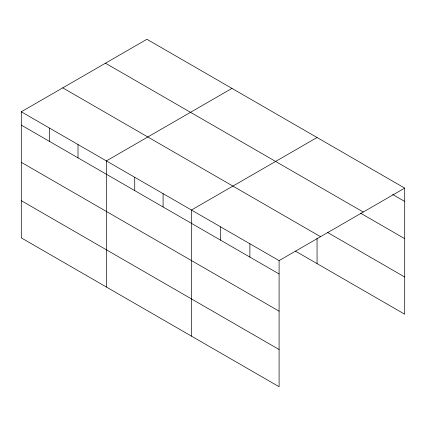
<?xml version="1.0" encoding="UTF-8"?>
<svg xmlns="http://www.w3.org/2000/svg" width="426" height="426" viewBox="0 0 426 426"><rect width="100%" height="100%" fill="white"/><g stroke="black" fill="none" stroke-linecap="round" stroke-linejoin="round"><path stroke-width="0.64" d="M21.3 111.788L279.099 260.627L279.099 386.728L21.3 237.889L21.3 111.788L146.901 39.272L404.7 188.111L404.7 314.212L295.495 251.164M231.973 88.39L106.372 160.906L106.372 287.007M317.05 137.507L191.45 210.018L191.45 336.125M279.099 260.627L404.7 188.111M392.671 194.496L404.7 201.439M105.451 63.202L363.25 212.041M360.588 213.186L404.7 238.656M327.36 232.346L404.7 277.001M62.75 87.857L320.549 236.696M21.3 125.116L279.099 273.955M21.3 162.333L279.099 311.172M21.3 200.673L279.099 349.512M317.05 238.358L317.05 263.609M249.881 243.757L249.881 257.091M220.663 226.888L220.663 240.221M163.089 193.649L163.089 206.977M134.733 177.275L134.733 190.608M78.017 144.531L78.017 157.865M49.656 128.157L49.656 141.491"/></g></svg>
